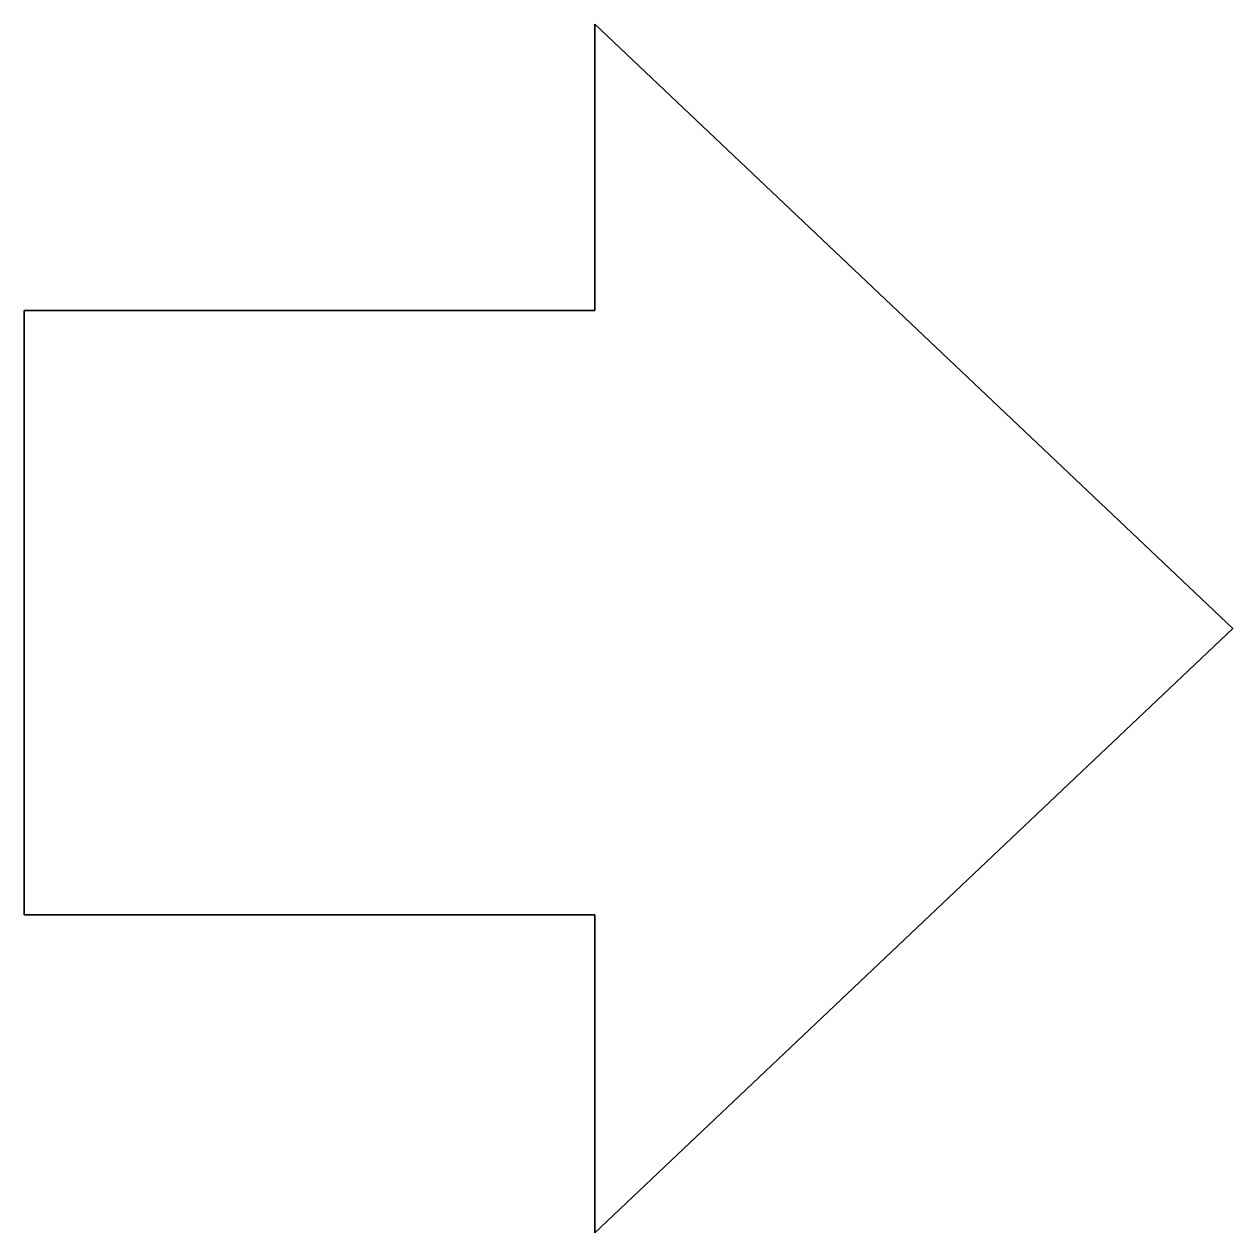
# Model space of a CAD drawing. Header units: millimetres. Extents: x 2.5 to 15.5, y 2.5 to 15.5.
import ezdxf

# ---------------------------------------------------------------- set-up
doc = ezdxf.new("R2010")
doc.units = ezdxf.units.MM

# ---------------------------------------------------------------- blocks, each defined once
blk = doc.blocks.new('blockName16')
for points in [[(15.5, 9), (8.63889, 15.5)], [(8.63889, 15.5), (8.63889, 12.4211)], [(2.5, 12.4211), (2.5, 5.92105)], [(8.63889, 12.4211), (2.5, 12.4211)], [(8.63889, 2.5), (15.5, 9)], [(2.5, 5.92105), (8.63889, 5.92105)], [(8.63889, 5.92105), (8.63889, 2.5)]]:
    blk.add_lwpolyline(points, close=True)

msp = doc.modelspace()

# ---------------------------------------------------------------- block references
msp.add_blockref('blockName16', (0, 0))

doc.saveas('drawing.dxf')
